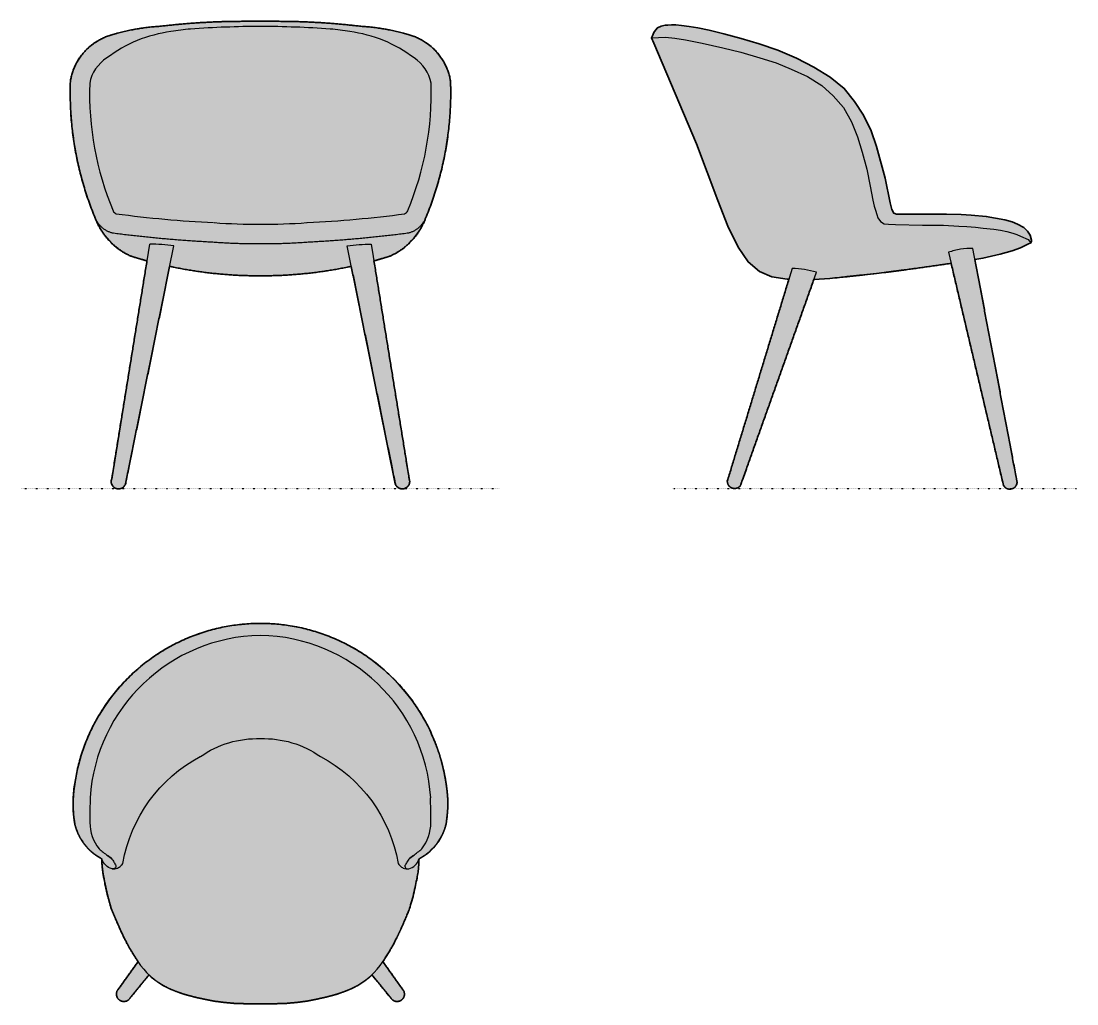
# Model space of a CAD drawing. Header units: millimetres. Extents: x 0 to 1796, y -877 to 795.
import ezdxf

# ---------------------------------------------------------------- set-up
doc = ezdxf.new("R2010")
doc.units = ezdxf.units.MM
doc.linetypes.add('Dots', pattern=[1, 0, -1])
doc.layers.add('Blocks', color=7, linetype='Continuous')
doc.layers.add('Blocks$Fill', color=7, linetype='Continuous', true_color=0xffffff)
for name, color, linetype, lineweight, true_color in [('Blocks$Inner', 7, 'Continuous', 25, 0x007f00), ('Blocks$Outline', 7, 'Continuous', 35, 0xff3f3f), ('Groud', 7, 'Dots', 25, 0x243775)]:
    doc.layers.add(name, color=color, linetype=linetype, lineweight=lineweight, true_color=true_color)

# ---------------------------------------------------------------- blocks, each defined once
blk = doc.blocks.new('Capri Multi Chair Front')
at = {"layer": 'Blocks$Fill'}
blk.add_hatch(color=256, dxfattribs=at).paths.add_polyline_path([(687.9, 459.8), (693.5, 473.6), (698.6, 487.5), (703.4, 501.6), (707.8, 515.8), (711.9, 530.2), (715.5, 544.7), (718.8, 559.3), (721.7, 573.9), (724.2, 588.7), (726.2, 603.5), (727.9, 618.4), (729.2, 633.2), (730.1, 648.1), (730.5, 663), (730.6, 677.8), (730.3, 692.6), (729.7, 696), (729.4, 697.6), (729, 699.3), (728.6, 701), (728.1, 702.7), (727.7, 704.3), (727.2, 706), (726.6, 707.7), (726.1, 709.3), (725.5, 711), (724.9, 712.7), (724.2, 714.3), (723.5, 716), (722.8, 717.6), (722, 719.2), (721.3, 720.8), (720.4, 722.4), (719.6, 724), (718.7, 725.6), (717.8, 727.2), (716.9, 728.7), (715.9, 730.3), (714.9, 731.8), (713.8, 733.3), (712.8, 734.8), (711.7, 736.3), (710.6, 737.7), (709.4, 739.2), (708.2, 740.6), (707, 741.9), (705.8, 743.3), (704.6, 744.7), (703.3, 746), (702, 747.3), (700.7, 748.5), (699.3, 749.8), (697.9, 751), (696.6, 752.2), (695.1, 753.3), (693.7, 754.5), (692.3, 755.6), (690.8, 756.7), (689.3, 757.7), (687.8, 758.7), (686.3, 759.7), (684.8, 760.7), (683.2, 761.6), (681.7, 762.5), (680.1, 763.3), (678.5, 764.2), (677, 765), (675.4, 765.7), (673.8, 766.5), (672.1, 767.2), (670.5, 767.9), (668.9, 768.5), (667.3, 769.1), (665.7, 769.7), (664, 770.2), (662.4, 770.8), (660.8, 771.3), (657.5, 772.1), (647.8, 774.9), (638, 777.3), (628.1, 779.5), (618.1, 781.4), (608.1, 783), (598.1, 784.3), (588, 785.3), (578, 786), (542.7, 789.7), (507.2, 792.4), (471.7, 794), (407, 794.9), (342.3, 794), (306.8, 792.4), (271.4, 789.7), (236.1, 786), (226, 785.3), (216, 784.3), (205.9, 783), (195.9, 781.4), (186, 779.5), (176.1, 777.3), (166.3, 774.9), (156.6, 772.1), (153.3, 771.3), (151.7, 770.8), (150, 770.3), (148.4, 769.7), (146.8, 769.1), (145.1, 768.5), (143.5, 767.9), (141.9, 767.2), (140.3, 766.5), (138.7, 765.8), (137.1, 765), (135.5, 764.2), (133.9, 763.4), (132.4, 762.5), (130.8, 761.6), (129.3, 760.7), (127.8, 759.7), (126.2, 758.7), (124.7, 757.7), (123.3, 756.7), (121.8, 755.6), (120.3, 754.5), (118.9, 753.4), (117.5, 752.2), (116.1, 751), (114.7, 749.8), (113.4, 748.5), (112.1, 747.3), (110.8, 746), (109.5, 744.7), (108.2, 743.3), (107, 742), (105.8, 740.6), (104.6, 739.2), (103.5, 737.7), (102.4, 736.3), (101.3, 734.8), (100.2, 733.3), (99.2, 731.8), (98.2, 730.3), (97.2, 728.7), (96.3, 727.2), (95.3, 725.6), (94.5, 724), (93.6, 722.4), (92.8, 720.8), (92, 719.2), (91.3, 717.6), (90.5, 716), (89.8, 714.3), (89.2, 712.7), (88.6, 711), (88, 709.4), (87.4, 707.7), (86.9, 706), (86.4, 704.3), (85.9, 702.7), (85.5, 701), (85.1, 699.3), (84.7, 697.7), (84.4, 696), (83.8, 692.7), (83.4, 677.8), (83.5, 663), (84, 648.1), (84.9, 633.2), (86.1, 618.4), (87.8, 603.5), (89.9, 588.7), (92.4, 574), (95.2, 559.3), (98.5, 544.7), (102.2, 530.2), (106.2, 515.8), (110.6, 501.6), (115.4, 487.5), (120.6, 473.6), (126.1, 459.8), (127.1, 457.3), (128.2, 454.7), (129.3, 452.1), (130.5, 449.6), (131.8, 447.1), (133.1, 444.6), (134.5, 442.1), (136, 439.7), (137.5, 437.3), (139.1, 434.9), (140.7, 432.6), (142.4, 430.3), (144.2, 428), (146, 425.8), (147.9, 423.6), (149.9, 421.5), (151.9, 419.4), (153.9, 417.4), (156, 415.4), (158.1, 413.5), (160.3, 411.6), (162.5, 409.8), (164.8, 408.1), (167.1, 406.4), (169.4, 404.8), (171.8, 403.2), (174.2, 401.7), (176.6, 400.3), (179, 398.9), (181.5, 397.6), (184, 396.3), (186.5, 395.2), (200.2, 391), (214, 387.1), (154.1, 16.3), (153.9, 16), (153.8, 15.7), (153.8, 15.5), (153.7, 15.2), (153.6, 14.9), (153.5, 14.6), (153.4, 14.2), (153.4, 13.9), (153.3, 13.6), (153.3, 13.3), (153.3, 13), (153.2, 12.7), (153.2, 12.4), (153.2, 12.1), (153.2, 11.7), (153.2, 11.4), (153.2, 11.1), (153.2, 10.8), (153.3, 10.5), (153.3, 10.2), (153.4, 9.8), (153.4, 9.5), (153.5, 9.2), (153.5, 8.9), (153.6, 8.6), (153.7, 8.3), (153.8, 8), (153.9, 7.7), (154, 7.4), (154.1, 7.1), (154.2, 6.9), (154.3, 6.6), (154.5, 6.3), (154.6, 6), (154.8, 5.8), (154.9, 5.5), (155.1, 5.2), (155.2, 5), (155.4, 4.7), (155.6, 4.4), (155.8, 4.2), (156, 3.9), (156.2, 3.7), (156.4, 3.5), (156.6, 3.2), (156.8, 3), (157, 2.8), (157.3, 2.6), (157.5, 2.3), (157.7, 2.1), (158, 1.9), (158.2, 1.8), (158.5, 1.6), (158.8, 1.4), (159, 1.2), (159.3, 1.1), (159.6, 0.9), (159.8, 0.7), (160.1, 0.6), (160.4, 0.5), (160.7, 0.3), (161, 0.2), (161.2, 0.1), (161.5, 0), (161.8, -0.1), (162.1, -0.2), (162.4, -0.3), (162.7, -0.4), (163, -0.4), (163.3, -0.5), (163.6, -0.5), (163.9, -0.6), (164.2, -0.6), (164.6, -0.7), (164.9, -0.7), (165.2, -0.7), (165.5, -0.7), (165.8, -0.7), (166.1, -0.7), (166.5, -0.7), (166.8, -0.7), (167.1, -0.6), (167.4, -0.6), (167.7, -0.6), (168, -0.5), (168.3, -0.4), (168.6, -0.4), (169, -0.3), (169.3, -0.2), (169.6, -0.1), (169.8, 0), (170.1, 0.1), (170.4, 0.2), (170.7, 0.3), (171, 0.5), (171.3, 0.6), (171.5, 0.7), (171.8, 0.9), (172.1, 1), (172.3, 1.2), (172.6, 1.4), (172.9, 1.5), (173.1, 1.7), (173.4, 1.9), (173.6, 2.1), (173.8, 2.3), (174.1, 2.5), (174.3, 2.7), (174.5, 2.9), (174.8, 3.2), (175, 3.4), (175.2, 3.6), (175.4, 3.9), (175.6, 4.1), (175.8, 4.4), (176, 4.6), (176.1, 4.9), (176.3, 5.2), (176.5, 5.4), (176.6, 5.7), (176.8, 6), (176.9, 6.3), (177.1, 6.6), (177.2, 6.8), (177.3, 7.1), (177.4, 7.4), (177.5, 7.7), (177.6, 8), (252.6, 377.8), (271.6, 374), (290.8, 370.7), (310, 367.9), (329.4, 365.6), (348.8, 363.9), (368.2, 362.6), (387.6, 361.9), (407, 361.7), (426.4, 361.9), (445.9, 362.6), (465.3, 363.9), (484.7, 365.6), (504, 367.9), (523.3, 370.7), (542.4, 374), (561.5, 377.8), (636.4, 8), (636.5, 7.7), (636.6, 7.4), (636.7, 7.1), (636.8, 6.8), (637, 6.5), (637.1, 6.3), (637.3, 6), (637.4, 5.7), (637.6, 5.4), (637.7, 5.2), (637.9, 4.9), (638.1, 4.6), (638.3, 4.4), (638.4, 4.1), (638.6, 3.9), (638.8, 3.6), (639.1, 3.4), (639.3, 3.2), (639.5, 2.9), (639.7, 2.7), (639.9, 2.5), (640.2, 2.3), (640.4, 2.1), (640.7, 1.9), (640.9, 1.7), (641.2, 1.5), (641.4, 1.4), (641.7, 1.2), (642, 1), (642.2, 0.9), (642.5, 0.7), (642.8, 0.6), (643, 0.5), (643.3, 0.3), (643.6, 0.2), (643.9, 0.1), (644.2, 0), (644.5, -0.1), (644.8, -0.2), (645.1, -0.3), (645.4, -0.4), (645.7, -0.4), (646, -0.5), (646.3, -0.6), (646.6, -0.6), (646.9, -0.6), (647.3, -0.7), (647.6, -0.7), (647.9, -0.7), (648.2, -0.7), (648.5, -0.7), (648.8, -0.7), (649.2, -0.7), (649.5, -0.7), (649.8, -0.6), (650.1, -0.6), (650.4, -0.5), (650.7, -0.5), (651, -0.4), (651.3, -0.4), (651.6, -0.3), (651.9, -0.2), (652.2, -0.1), (652.5, 0), (652.8, 0.1), (653.1, 0.2), (653.4, 0.3), (653.6, 0.5), (653.9, 0.6), (654.2, 0.7), (654.5, 0.9), (654.7, 1), (655, 1.2), (655.3, 1.4), (655.5, 1.6), (655.8, 1.7), (656, 1.9), (656.3, 2.1), (656.5, 2.3), (656.8, 2.6), (657, 2.8), (657.2, 3), (657.4, 3.2), (657.7, 3.5), (657.9, 3.7), (658.1, 3.9), (658.3, 4.2), (658.4, 4.4), (658.6, 4.7), (658.8, 4.9), (659, 5.2), (659.1, 5.5), (659.3, 5.7), (659.4, 6), (659.6, 6.3), (659.7, 6.6), (659.8, 6.8), (659.9, 7.1), (660, 7.4), (660.1, 7.7), (660.2, 8), (660.3, 8.3), (660.4, 8.6), (660.5, 8.9), (660.6, 9.2), (660.6, 9.5), (660.7, 9.8), (660.7, 10.1), (660.8, 10.5), (660.8, 10.8), (660.8, 11.1), (660.8, 11.4), (660.8, 11.7), (660.8, 12), (660.8, 12.4), (660.8, 12.7), (660.8, 13), (660.7, 13.3), (660.7, 13.6), (660.6, 13.9), (660.6, 14.2), (660.5, 14.5), (660.4, 14.8), (660.4, 15.1), (660.3, 15.4), (660.2, 15.7), (660.1, 16), (660, 16.3), (600.1, 387.1), (613.8, 391), (627.5, 395.2), (630, 396.3), (632.5, 397.6), (635, 398.9), (637.5, 400.2), (639.9, 401.7), (642.3, 403.2), (644.6, 404.7), (647, 406.4), (649.3, 408.1), (651.5, 409.8), (653.8, 411.6), (655.9, 413.5), (658.1, 415.4), (660.2, 417.4), (662.2, 419.4), (664.2, 421.5), (666.1, 423.6), (668, 425.8), (669.8, 428), (671.6, 430.2), (673.3, 432.5), (675, 434.9), (676.5, 437.3), (678.1, 439.7), (679.5, 442.1), (680.9, 444.6), (682.3, 447.1), (683.5, 449.6), (684.7, 452.1), (685.9, 454.7), (686.9, 457.2)], flags=0)
at = {"layer": 'Blocks$Inner'}
for p, q in [((218.6, 415.8), (154.1, 16.3)), ((595.4, 415.7), (660, 16.3)), ((177.6, 8), (259.7, 412.9)), ((636.4, 8), (554.4, 412.8))]:
    blk.add_line(p, q, dxfattribs=at)
for centre, radius, start, end in [((283.8, 551.4), 227.4, 97.311, 127.3522), ((303.2, 534.5), 247.2, 93.4767, 101.2769), ((406.2, -765.9), 1551.6, 89.9702, 94.3608), ((407.8, -765.9), 1551.6, 85.6374, 90.028), ((510.8, 534.5), 247.2, 78.7213, 86.5216), ((530.2, 551.4), 227.4, 52.6461, 82.6872), ((180.4, 677.2), 64.9, 122.1505, 169.2886), ((633.7, 677.2), 64.9, 10.7096, 57.8477), ((639.5, 673.2), 523.1, 178.243, 202.5698), ((174.5, 673.3), 523.1, 337.4284, 1.7553), ((165.7, 476.3), 10, 202.5698, 246.862), ((436.4, 2584.7), 2135.3, 262.6099, 267.0744), ((377.7, 2584.7), 2135.3, 272.9238, 277.3883), ((648.3, 476.3), 10, 293.1363, 337.4284), ((234.1, 500.2), 115.3, 200.4773, 245.6092), ((406, 1518.1), 1068.8, 265.8248, 270.055), ((408.1, 1518.1), 1068.8, 269.9433, 274.1735), ((579.9, 500.2), 115.3, 294.3891, 339.5209), ((202.2, -109), 525, 83.7114, 88.2056), ((405.3, 1093.4), 731.7, 252.6024, 254.8433), ((408.8, 1093.4), 731.7, 285.1549, 287.3958), ((405.3, 1093.4), 731.7, 257.9526, 270.1357), ((408.8, 1093.4), 731.7, 269.8626, 282.0456), ((165.7, 11.8), 12.5, 158.7206, 342.3296)]:
    blk.add_arc(centre, radius, start, end, dxfattribs=at)
at = {"layer": 'Blocks$Inner', "extrusion": (0, 0, -1)}
for centre, radius, start, end in [((-611.9, -109), 525, 83.7132, 88.2074), ((-648.3, 11.8), 12.5, 158.7224, 342.3314)]:
    blk.add_arc(centre, radius, start, end, dxfattribs=at)
at = {"layer": 'Blocks$Inner'}
for points, weights in [([(377.8, 794.5), (306.7, 794.5), (236.1, 786)], [1, 0.998186117425, 1]), ([(407, 794.9), (392.4, 794.9), (377.8, 794.5)], [1, 0.999937912591, 1]), ([(436.2, 794.5), (421.6, 794.9), (407, 794.9)], [1, 0.999937912591, 1]), ([(578, 786), (507.4, 794.5), (436.2, 794.5)], [1, 0.998186117425, 1]), ([(156.6, 772.1), (93.9, 756.4), (83.8, 692.7)], [1, 0.834669016013, 1]), ([(236.1, 786), (195.5, 783.7), (156.6, 772.1)], [1, 0.993272396263, 1]), ([(657.5, 772.1), (618.5, 783.7), (578, 786)], [1, 0.993272396264, 1]), ([(730.3, 692.6), (720.1, 756.4), (657.5, 772.1)], [1, 0.834669016012, 1]), ([(83.8, 692.7), (79.5, 571.6), (126.1, 459.8)], [1, 0.976916611782, 1]), ([(687.9, 459.8), (734.6, 571.6), (730.3, 692.6)], [1, 0.976916611782, 1]), ([(126.1, 459.8), (134.2, 440.3), (154.6, 434.9)], [1, 0.897124081288, 1]), ([(659.4, 434.9), (679.8, 440.3), (687.9, 459.8)], [1, 0.89712408129, 1]), ([(154.6, 434.9), (239.9, 423.7), (325.8, 419.3)], [1, 0.999214308286, 1]), ([(488.3, 419.3), (574.1, 423.7), (659.4, 434.9)], [1, 0.999214308286, 1]), ([(325.8, 419.3), (366.4, 416.3), (407.1, 416.4)], [1, 0.999318684874, 1]), ([(407, 416.4), (447.7, 416.3), (488.3, 419.3)], [1, 0.999318684874, 1]), ([(407.1, 416.4), (407, 416.4), (407, 416.4)], [1, 0.999999996654, 1]), ([(407, 416.4), (407, 416.4), (407, 416.4)], [1, 0.999999996937, 1])]:
    blk.add_rational_spline(points, weights, degree=2, dxfattribs=at)
at = {"layer": 'Blocks$Outline'}
for points, weights, knots in [([(407, 794.9), (392.4, 794.9), (377.8, 794.5), (306.7, 794.5), (236.1, 786), (195.5, 783.7), (156.6, 772.1), (93.9, 756.4), (83.8, 692.7), (79.5, 571.6), (126.1, 459.8)], [1, 0.999937912591, 1, 0.998186117425, 1, 0.993272396263, 1, 0.834669016013, 1, 0.976916611782, 1], [0, 0, 0, 29.198493, 29.198493, 171.278509, 171.278509, 252.172557, 252.172557, 366.327601, 366.327601, 604.793757, 604.793757, 604.793757]), ([(687.9, 459.8), (734.6, 571.6), (730.3, 692.6), (720.1, 756.4), (657.5, 772.1), (618.5, 783.7), (578, 786), (507.4, 794.5), (436.2, 794.5), (421.6, 794.9), (407, 794.9)], [1, 0.976916611782, 1, 0.834669016012, 1, 0.993272396264, 1, 0.998186117425, 1, 0.999937912591, 1], [1189.877285, 1189.877285, 1189.877285, 1428.343441, 1428.343441, 1542.498485, 1542.498485, 1623.392533, 1623.392533, 1765.472549, 1765.472549, 1794.671042, 1794.671042, 1794.671042]), ([(126.1, 459.8), (142.9, 414.9), (186.5, 395.2), (200.2, 390.9), (214, 387.1)], [1, 0.92343851957, 1, 0.999808801521, 1], [0, 0, 0, 90.835552, 90.835552, 119.451469, 119.451469, 119.451469]), ([(600.1, 387.1), (613.9, 390.9), (627.5, 395.2), (671.2, 414.9), (687.9, 459.8)], [1, 0.999808801521, 1, 0.92343851957, 1], [0, 0, 0, 28.615918, 28.615918, 119.451469, 119.451469, 119.451469]), ([(214, 387.1), (184, 201.7), (154.1, 16.3), (152.1, 11.4), (154.3, 6.6), (156.5, 1.8), (161.5, 0), (166.5, -1.8), (171.3, 0.6), (176, 2.9), (177.6, 8), (215.1, 192.9), (252.6, 377.8)], [1, 1, 1, 0.920837804519, 1, 0.920837804519, 1, 0.920837804519, 1, 0.920837804519, 1, 1, 1], [70.165458, 70.165458, 70.165458, 445.794739, 445.794739, 455.809058, 455.809058, 465.823377, 465.823377, 475.837695, 475.837695, 485.852014, 485.852014, 863.184287, 863.184287, 863.184287]), ([(252.6, 377.8), (328.9, 361.5), (407, 361.7), (485.1, 361.5), (561.5, 377.8)], [1, 0.994353667634, 1, 0.994353667634, 1], [0, 0, 0, 155.577331, 155.577331, 311.154663, 311.154663, 311.154663]), ([(561.5, 377.8), (598.9, 192.9), (636.4, 8), (638, 2.9), (642.8, 0.6), (647.5, -1.8), (652.5, 0), (657.5, 1.8), (659.7, 6.6), (661.9, 11.4), (660, 16.3), (630, 201.7), (600.1, 387.1)], [1, 1, 1, 0.920837804519, 1, 0.920837804519, 1, 0.920837804519, 1, 0.920837804519, 1, 1, 1], [-822.003442, -822.003442, -822.003442, -444.671168, -444.671168, -434.65685, -434.65685, -424.642531, -424.642531, -414.628212, -414.628212, -404.613894, -404.613894, -28.984613, -28.984613, -28.984613])]:
    blk.add_rational_spline(points, weights, degree=2, knots=knots, dxfattribs=at)
blk = doc.blocks.new('Capri Multi Chair Top')
at = {"layer": 'Blocks$Fill'}
blk.add_hatch(color=256, dxfattribs=at).paths.add_polyline_path([(523.9, -233.9), (527.2, -229), (528.1, -227.6), (541.5, -205.2), (548.2, -192), (554.4, -178.9), (560.1, -165.8), (569.7, -142.7), (576, -120), (581, -97.2), (583.8, -81.7), (585.2, -67.7), (585.5, -59.3), (587.2, -58), (589.5, -56.7), (591.7, -55.3), (593.9, -53.9), (596.1, -52.4), (598.2, -50.9), (600.2, -49.3), (602.3, -47.6), (604.2, -45.9), (606.2, -44.1), (608, -42.2), (609.8, -40.3), (611.6, -38.4), (613.3, -36.4), (614.9, -34.4), (616.5, -32.3), (618, -30.2), (622, -23.7), (622.8, -22.4), (623.6, -20.9), (624.3, -19.5), (625, -18.1), (625.7, -16.6), (626.3, -15.2), (627, -13.7), (627.6, -12.2), (628.1, -10.7), (628.7, -9.2), (629.2, -7.7), (629.7, -6.2), (630.2, -4.6), (630.6, -3.1), (631, -1.6), (631.4, 0), (632.2, 5.1), (632.9, 10.1), (633.4, 15.2), (633.9, 20.3), (634.2, 25.4), (634.4, 30.6), (634.4, 35.7), (634.4, 40.8), (633.9, 47.6), (633.3, 54.5), (632.5, 61.5), (631.6, 68.5), (630.5, 75.5), (629.2, 82.5), (627.7, 89.6), (626.1, 96.7), (624.3, 103.7), (622.4, 110.8), (620.3, 117.9), (617.9, 125), (615.4, 132), (612.8, 139.1), (609.9, 146.1), (606.9, 153.1), (603.7, 160), (600.3, 166.9), (596.7, 173.7), (592.9, 180.5), (589, 187.2), (584.9, 193.8), (580.6, 200.3), (576.2, 206.8), (571.5, 213.1), (566.7, 219.4), (561.8, 225.5), (556.7, 231.6), (551.4, 237.5), (546, 243.2), (540.5, 248.9), (534.8, 254.4), (528.9, 259.8), (523, 265), (516.9, 270.1), (510.7, 275), (504.4, 279.7), (497.9, 284.3), (491.4, 288.7), (484.8, 293), (478.1, 297), (471.3, 300.9), (464.5, 304.6), (457.6, 308.2), (450.6, 311.5), (443.6, 314.7), (436.5, 317.7), (429.4, 320.5), (422.3, 323.1), (415.1, 325.6), (407.9, 327.8), (400.7, 329.9), (393.5, 331.8), (386.3, 333.5), (379.1, 335.1), (372, 336.4), (364.8, 337.6), (357.7, 338.7), (350.6, 339.5), (343.5, 340.2), (336.5, 340.7), (329.5, 341.1), (322.6, 341.3), (315.7, 341.4), (308.8, 341.3), (301.9, 341.1), (294.9, 340.7), (287.9, 340.2), (280.8, 339.5), (273.7, 338.7), (266.6, 337.6), (259.5, 336.4), (252.3, 335.1), (245.1, 333.5), (237.9, 331.8), (230.7, 329.9), (223.5, 327.8), (216.3, 325.6), (209.2, 323.1), (202, 320.5), (194.9, 317.7), (187.8, 314.7), (180.8, 311.5), (173.8, 308.2), (166.9, 304.6), (160.1, 300.9), (153.3, 297), (146.6, 293), (140, 288.7), (133.5, 284.3), (127, 279.7), (120.7, 275), (114.5, 270.1), (108.4, 265), (102.5, 259.8), (96.6, 254.4), (90.9, 248.9), (85.4, 243.2), (80, 237.5), (74.7, 231.6), (69.6, 225.5), (64.7, 219.4), (59.9, 213.1), (55.3, 206.8), (50.8, 200.3), (46.5, 193.8), (42.4, 187.2), (38.5, 180.5), (34.7, 173.7), (31.1, 166.9), (27.7, 160), (24.5, 153.1), (21.5, 146.1), (18.6, 139.1), (16, 132), (13.5, 125), (11.2, 117.9), (9, 110.8), (7.1, 103.7), (5.3, 96.7), (3.7, 89.6), (2.2, 82.5), (1, 75.5), (-0.2, 68.5), (-1.1, 61.5), (-1.9, 54.5), (-2.5, 47.6), (-3, 40.8), (-3, 35.7), (-3, 30.6), (-2.8, 25.4), (-2.5, 20.3), (-2, 15.2), (-1.5, 10.1), (-0.8, 5.1), (0, 0), (0.4, -1.6), (0.8, -3.1), (1.2, -4.6), (1.7, -6.2), (2.2, -7.7), (2.7, -9.2), (3.3, -10.7), (3.8, -12.2), (4.4, -13.7), (5.1, -15.2), (5.7, -16.6), (6.4, -18.1), (7.1, -19.5), (7.8, -20.9), (8.6, -22.4), (9.4, -23.7), (13.4, -30.2), (14.9, -32.3), (16.5, -34.4), (18.1, -36.4), (19.8, -38.4), (21.6, -40.3), (23.4, -42.2), (25.3, -44.1), (27.2, -45.9), (29.2, -47.6), (31.2, -49.3), (33.2, -50.9), (35.4, -52.4), (37.5, -53.9), (39.7, -55.3), (41.9, -56.7), (44.2, -58), (46, -59.3), (46.2, -67.7), (47.6, -81.7), (50.4, -97.2), (55.4, -120), (61.7, -142.7), (66.3, -154.2), (77, -178.9), (83.2, -192), (90, -205.2), (95.8, -215.4), (104.2, -229), (107.5, -233.9), (72.3, -283.2), (72.2, -283.4), (72.1, -283.7), (71.9, -283.9), (71.8, -284.2), (71.7, -284.4), (71.6, -284.7), (71.5, -285), (71.4, -285.2), (71.3, -285.5), (71.3, -285.8), (71.2, -286), (71.1, -286.3), (71.1, -286.6), (71, -286.9), (70.9, -287.2), (70.9, -287.5), (70.9, -287.8), (70.8, -288.1), (70.8, -288.4), (70.8, -288.7), (70.8, -289), (70.8, -289.3), (70.8, -289.6), (70.8, -289.9), (70.8, -290.2), (70.9, -290.5), (70.9, -290.8), (70.9, -291.1), (71, -291.4), (71.1, -291.7), (71.1, -292), (71.2, -292.3), (71.3, -292.6), (71.4, -292.9), (71.5, -293.2), (71.6, -293.5), (71.7, -293.8), (71.8, -294.1), (71.9, -294.3), (72, -294.6), (72.2, -294.9), (72.3, -295.2), (72.5, -295.4), (72.6, -295.7), (72.8, -295.9), (72.9, -296.2), (73.1, -296.4), (73.3, -296.7), (73.5, -296.9), (73.7, -297.1), (73.8, -297.4), (74, -297.6), (74.2, -297.8), (74.4, -298), (74.6, -298.2), (74.9, -298.4), (75.1, -298.6), (75.3, -298.8), (75.5, -298.9), (75.7, -299.1), (75.9, -299.3), (76.2, -299.4), (76.4, -299.6), (76.6, -299.7), (76.8, -299.9), (77.1, -300), (77.3, -300.1), (77.5, -300.3), (77.8, -300.4), (78, -300.5), (78.3, -300.6), (78.6, -300.7), (78.8, -300.9), (79.1, -301), (79.4, -301), (79.6, -301.1), (79.9, -301.2), (80.2, -301.3), (80.5, -301.4), (80.8, -301.4), (81.1, -301.5), (81.4, -301.5), (81.7, -301.6), (82, -301.6), (82.3, -301.6), (82.6, -301.7), (82.9, -301.7), (83.2, -301.7), (83.5, -301.7), (83.8, -301.7), (84.1, -301.7), (84.4, -301.6), (84.7, -301.6), (85, -301.6), (85.3, -301.5), (85.6, -301.5), (85.9, -301.4), (86.2, -301.3), (86.5, -301.3), (86.8, -301.2), (87.1, -301.1), (87.4, -301), (87.7, -300.9), (88, -300.8), (88.3, -300.7), (88.5, -300.5), (88.8, -300.4), (89.1, -300.3), (89.3, -300.1), (89.6, -300), (89.9, -299.8), (90.1, -299.7), (90.4, -299.5), (90.6, -299.3), (90.8, -299.2), (91.1, -299), (91.3, -298.8), (91.5, -298.6), (91.7, -298.4), (91.9, -298.2), (92.1, -298), (92.3, -297.8), (92.5, -297.6), (92.7, -297.4), (92.9, -297.2), (93.1, -297), (93.2, -296.8), (93.4, -296.6), (126.2, -256.4), (130.1, -260.1), (139.8, -267.7), (151.1, -274.9), (160.7, -279.8), (171.1, -284.1), (185.1, -289.1), (192.3, -291.1), (206.5, -294.8), (222.1, -298.1), (237.7, -301.2), (253.8, -303.3), (270.7, -304.8), (288, -305.4), (304.7, -305.8), (326.7, -305.8), (343.4, -305.4), (360.7, -304.8), (377.6, -303.3), (393.7, -301.2), (409.4, -298.1), (424.9, -294.8), (439.1, -291.1), (446.4, -289.1), (460.3, -284.1), (470.7, -279.8), (480.3, -274.9), (491.6, -267.7), (501.3, -260.1), (505.2, -256.4), (538, -296.6), (538.2, -296.8), (538.3, -297), (538.5, -297.2), (538.7, -297.4), (538.9, -297.6), (539.1, -297.8), (539.3, -298), (539.5, -298.2), (539.7, -298.4), (539.9, -298.6), (540.1, -298.8), (540.3, -299), (540.6, -299.2), (540.8, -299.3), (541.1, -299.5), (541.3, -299.7), (541.6, -299.8), (541.8, -300), (542.1, -300.1), (542.3, -300.3), (542.6, -300.4), (542.9, -300.5), (543.2, -300.7), (543.4, -300.8), (543.7, -300.9), (544, -301), (544.3, -301.1), (544.6, -301.2), (544.9, -301.3), (545.2, -301.3), (545.5, -301.4), (545.8, -301.5), (546.1, -301.5), (546.4, -301.6), (546.7, -301.6), (547, -301.6), (547.3, -301.7), (547.6, -301.7), (547.9, -301.7), (548.2, -301.7), (548.5, -301.7), (548.8, -301.7), (549.2, -301.6), (549.5, -301.6), (549.8, -301.6), (550, -301.5), (550.3, -301.5), (550.6, -301.4), (550.9, -301.4), (551.2, -301.3), (551.5, -301.2), (551.8, -301.1), (552, -301), (552.3, -301), (552.6, -300.9), (552.9, -300.7), (553.1, -300.6), (553.4, -300.5), (553.6, -300.4), (553.9, -300.3), (554.1, -300.1), (554.3, -300), (554.6, -299.9), (554.8, -299.7), (555, -299.6), (555.3, -299.4), (555.5, -299.3), (555.7, -299.1), (555.9, -298.9), (556.1, -298.8), (556.3, -298.6), (556.6, -298.4), (556.8, -298.2), (557, -298), (557.2, -297.8), (557.4, -297.6), (557.6, -297.4), (557.7, -297.1), (557.9, -296.9), (558.1, -296.7), (558.3, -296.4), (558.5, -296.2), (558.6, -295.9), (558.8, -295.7), (558.9, -295.4), (559.1, -295.2), (559.2, -294.9), (559.4, -294.6), (559.5, -294.3), (559.6, -294.1), (559.7, -293.8), (559.8, -293.5), (559.9, -293.2), (560, -292.9), (560.1, -292.6), (560.2, -292.3), (560.3, -292), (560.4, -291.7), (560.4, -291.4), (560.5, -291.1), (560.5, -290.8), (560.5, -290.5), (560.6, -290.2), (560.6, -289.9), (560.6, -289.6), (560.6, -289.3), (560.6, -289), (560.6, -288.7), (560.6, -288.4), (560.6, -288.1), (560.5, -287.8), (560.5, -287.5), (560.5, -287.2), (560.4, -286.9), (560.4, -286.6), (560.3, -286.3), (560.2, -286), (560.1, -285.8), (560.1, -285.5), (560, -285.2), (559.9, -285), (559.8, -284.7), (559.7, -284.4), (559.6, -284.2), (559.5, -283.9), (559.3, -283.7), (559.2, -283.4), (559.1, -283.2)], flags=0)
at = {"layer": 'Blocks$Inner'}
for p, q in [((107.5, -233.9), (72.3, -283.2)), ((559.1, -283.2), (523.9, -233.9)), ((93.4, -296.6), (126.2, -256.4)), ((505.2, -256.4), (538, -296.6))]:
    blk.add_line(p, q, dxfattribs=at)
for points in [[(26.2, 44.5), (25.8, 20.7), (25.8, 2.7)], [(605.6, 2.7), (605.6, 20.7), (605.2, 44.5)], [(9.4, -23.7), (13.4, -30.2)], [(618, -30.2), (622, -23.7)], [(61.9, -57.9), (55.6, -53.4)], [(55.6, -53.4), (61.9, -57.9)], [(44.2, -58), (46, -59.3), (46.2, -67.7), (47.6, -81.7), (50.4, -97.2), (55.4, -120), (61.7, -142.7), (66.3, -154.2), (71.3, -165.8), (77, -178.9), (83.2, -192), (90, -205.2), (95.8, -215.4), (103.3, -227.6), (104.2, -229), (111.9, -240.3), (117.2, -246.7), (122.2, -252.5), (130.1, -260.1), (139.8, -267.7), (151.1, -274.9), (160.7, -279.8), (171.1, -284.1), (185.1, -289.1), (192.3, -291.1), (206.5, -294.8), (222.1, -298.1), (237.7, -301.2), (253.8, -303.3), (270.7, -304.8), (288, -305.4), (304.7, -305.8), (315.7, -305.7), (326.7, -305.8), (343.4, -305.4), (360.7, -304.8), (377.6, -303.3), (393.7, -301.2), (409.4, -298.1), (424.9, -294.8), (439.1, -291.1), (446.4, -289.1), (460.3, -284.1), (470.7, -279.8), (480.3, -274.9), (491.6, -267.7), (501.3, -260.1), (509.2, -252.5), (514.2, -246.7), (519.5, -240.3), (527.2, -229), (528.1, -227.6), (535.6, -215.4), (541.5, -205.2), (548.2, -192), (554.4, -178.9), (560.1, -165.8), (565.1, -154.2), (569.7, -142.7), (576, -120), (581, -97.2), (583.8, -81.7), (585.2, -67.7), (585.5, -59.3), (587.2, -58)], [(78.3, -70.8), (79.1, -70)], [(552.3, -70), (553.1, -70.8)]]:
    blk.add_lwpolyline(points, dxfattribs=at)
blk.add_lwpolyline([(569.5, -57.9), (575.8, -53.4)], close=True, dxfattribs=at)
for centre, radius, start, end in [((315.7, 22.2), 319.2, 90, 176.6597), ((315.7, 22.2), 319.2, 3.3403, 90), ((320.5, 25.9), 295, 90.9408, 176.3862), ((310.9, 25.9), 295, 3.6138, 89.0592), ((212.1, 36), 215.1, 178.7335, 189.6433), ((419.3, 36), 215.1, 350.3567, 1.2665), ((87.4, 20.8), 89.9, 193.3904, 209.7236), ((97, 2.3), 71.2, 179.7277, 218.5549), ((534.4, 2.3), 71.2, 321.4451, 0.2723), ((544, 20.8), 89.9, 330.2764, 346.6096), ((87.4, 20.8), 89.9, 214.5731, 241.2238), ((544, 20.8), 89.9, 298.7762, 325.4269), ((201.4, 144.2), 245.6, 229.3267, 233.5814), ((430, 144.2), 245.6, 306.4186, 310.6733), ((270.1, 50.3), 233.7, 209.4447, 211.1097), ((62.9, -54.8), 22.2, 296.2403, 313.8463), ((62.9, -54.8), 22.2, 316.8316, 327.3541), ((568.5, -54.8), 22.2, 212.6459, 223.1684), ((568.5, -54.8), 22.2, 226.1537, 243.7597), ((566.5, -71.1), 5.16, 173.1817, 288.2917), ((586.3, -74.7), 23.7, 134.9248, 154.8264), ((561, -51.3), 25.7, 285.9573, 341.7276), ((65.4, -56.4), 19.7, 263.9271, 291.9268), ((566, -56.4), 19.7, 248.0732, 276.0729), ((83.3, -289.2), 12.5, 151.5233, 323.6599), ((548.1, -289.2), 12.5, 216.3401, 28.4767)]:
    blk.add_arc(centre, radius, start, end, dxfattribs=at)
at = {"layer": 'Blocks$Inner', "extrusion": (0, 0, -1)}
for centre, radius, start, end in [((-310.4, -22.5), 168, 54.8033, 91.8225), ((-321, -22.5), 168, 88.1775, 125.1967), ((-333, -110.6), 255.2, 9.9022, 62.0736), ((-298.4, -110.6), 255.2, 117.9264, 170.0978), ((-70.4, -51.3), 25.7, 285.9573, 341.7276), ((-45.1, -74.7), 23.7, 134.9248, 154.8264), ((-64.9, -71.1), 5.16, 173.1817, 288.2917), ((-361.3, 50.3), 233.7, 209.4447, 211.1097)]:
    blk.add_arc(centre, radius, start, end, dxfattribs=at)
at = {"layer": 'Blocks$Outline'}
for points, weights, knots in [([(523.9, -233.9), (525.6, -231.5), (527.2, -229), (527.7, -228.3), (528.1, -227.6), (531.8, -221.5), (535.6, -215.4), (538.5, -210.3), (541.5, -205.2), (544.8, -198.6), (548.2, -192), (551.3, -185.5), (554.4, -178.9), (557.2, -172.3), (560.1, -165.8), (562.6, -160), (565.1, -154.2), (567.4, -148.5), (569.7, -142.7), (572.9, -131.4), (576, -120), (578.5, -108.6), (581, -97.2), (582.4, -89.4), (583.8, -81.7), (584.5, -74.7), (585.2, -67.7), (585.4, -63.5), (585.5, -59.3), (586.3, -58.6), (587.2, -58), (605.9, -47.7), (618, -30.2), (620, -27), (622, -23.7), (628.4, -12.5), (631.4, 0), (634.8, 20.3), (634.4, 40.8), (616.8, 341.4), (315.7, 341.4), (14.6, 341.4), (-3, 40.8), (-3.4, 20.3), (0, 0), (3, -12.5), (9.4, -23.7)], [1, 1, 1, 1, 1, 1, 1, 1, 1, 1, 1, 1, 1, 1, 1, 1, 1, 1, 1, 1, 1, 1, 1, 1, 1, 1, 1, 1, 1, 1, 1, 0.973076967194, 1, 1, 1, 0.989859149936, 1, 0.995471349698, 1, 0.727415119925, 1, 0.727415119925, 1, 0.995471349698, 1, 0.989859149935, 1], [1165.598272, 1165.598272, 1165.598272, 1166.029194, 1166.029194, 1167.029194, 1167.029194, 1168.029194, 1168.029194, 1169.029194, 1169.029194, 1170.029194, 1170.029194, 1171.029194, 1171.029194, 1172.029194, 1172.029194, 1173.029194, 1173.029194, 1174.029194, 1174.029194, 1175.029194, 1175.029194, 1176.029194, 1176.029194, 1177.029194, 1177.029194, 1178.029194, 1178.029194, 1179.029194, 1179.029194, 1180.029194, 1180.029194, 1221.836766, 1221.836766, 1222.836766, 1222.836766, 1248.459096, 1248.459096, 1289.418456, 1289.418456, 1772.258742, 1772.258742, 2255.099027, 2255.099027, 2296.058388, 2296.058388, 2321.680717, 2321.680717, 2321.680717]), ([(9.4, -23.7), (11.4, -27), (13.4, -30.2), (25.5, -47.7), (44.2, -58), (45.1, -58.6), (46, -59.3), (46.1, -63.5), (46.2, -67.7), (46.9, -74.7), (47.6, -81.7), (49, -89.4), (50.4, -97.2), (52.9, -108.6), (55.4, -120), (58.5, -131.4), (61.7, -142.7), (64, -148.5), (66.3, -154.2), (68.8, -160), (71.3, -165.8), (74.2, -172.3), (77, -178.9), (80.1, -185.5), (83.2, -192), (86.6, -198.6), (90, -205.2), (92.9, -210.3), (95.8, -215.4), (99.6, -221.5), (103.3, -227.6), (103.7, -228.3), (104.2, -229), (105.8, -231.5), (107.5, -233.9)], [1, 1, 1, 0.973076967194, 1, 1, 1, 1, 1, 1, 1, 1, 1, 1, 1, 1, 1, 1, 1, 1, 1, 1, 1, 1, 1, 1, 1, 1, 1, 1, 1, 1, 1, 1, 1], [1073.221621, 1073.221621, 1073.221621, 1074.221621, 1074.221621, 1116.029194, 1116.029194, 1117.029194, 1117.029194, 1118.029194, 1118.029194, 1119.029194, 1119.029194, 1120.029194, 1120.029194, 1121.029194, 1121.029194, 1122.029194, 1122.029194, 1123.029194, 1123.029194, 1124.029194, 1124.029194, 1125.029194, 1125.029194, 1126.029194, 1126.029194, 1127.029194, 1127.029194, 1128.029194, 1128.029194, 1129.029194, 1129.029194, 1130.029194, 1130.029194, 1130.460116, 1130.460116, 1130.460116]), ([(107.5, -233.9), (89.9, -258.6), (72.3, -283.2), (66.7, -293.5), (76.6, -299.7), (86.5, -306), (93.4, -296.6), (109.8, -276.5), (126.2, -256.4)], [1, 1, 1, 0.730947083313, 1, 0.730947083313, 1, 1, 1], [0, 0, 0, 60.570308, 60.570308, 79.37003, 79.37003, 98.169753, 98.169753, 150.057883, 150.057883, 150.057883]), ([(505.2, -256.4), (521.6, -276.5), (538, -296.6), (544.9, -306), (554.8, -299.7), (564.7, -293.5), (559.1, -283.2), (541.5, -258.6), (523.9, -233.9)], [1, 1, 1, 0.730947083313, 1, 0.730947083313, 1, 1, 1], [0, 0, 0, 51.88813, 51.88813, 70.687853, 70.687853, 89.487575, 89.487575, 150.057883, 150.057883, 150.057883])]:
    blk.add_rational_spline(points, weights, degree=2, knots=knots, dxfattribs=at)
blk.add_open_spline([(126.2, -256.4), (128.1, -258.3), (130.1, -260.1), (134.9, -263.9), (139.8, -267.7), (145.4, -271.3), (151.1, -274.9), (155.9, -277.3), (160.7, -279.8), (165.9, -281.9), (171.1, -284.1), (178.1, -286.6), (185.1, -289.1), (188.7, -290.1), (192.3, -291.1), (199.4, -293), (206.5, -294.8), (214.3, -296.4), (222.1, -298.1), (229.9, -299.6), (237.7, -301.2), (245.8, -302.2), (253.8, -303.3), (262.2, -304), (270.7, -304.8), (279.4, -305.1), (288, -305.4), (296.4, -305.6), (304.7, -305.8), (310.2, -305.7), (315.7, -305.7), (321.2, -305.7), (326.7, -305.8), (335, -305.6), (343.4, -305.4), (352, -305.1), (360.7, -304.8), (369.2, -304), (377.6, -303.3), (385.7, -302.2), (393.7, -301.2), (401.5, -299.6), (409.4, -298.1), (417.1, -296.4), (424.9, -294.8), (432, -293), (439.1, -291.1), (442.7, -290.1), (446.4, -289.1), (453.3, -286.6), (460.3, -284.1), (465.5, -281.9), (470.7, -279.8), (475.5, -277.3), (480.3, -274.9), (486, -271.3), (491.6, -267.7), (496.5, -263.9), (501.3, -260.1), (503.3, -258.3), (505.2, -256.4)], degree=2, knots=[1133.538702, 1133.538702, 1133.538702, 1134.029194, 1134.029194, 1135.029194, 1135.029194, 1136.029194, 1136.029194, 1137.029194, 1137.029194, 1138.029194, 1138.029194, 1139.029194, 1139.029194, 1140.029194, 1140.029194, 1141.029194, 1141.029194, 1142.029194, 1142.029194, 1143.029194, 1143.029194, 1144.029194, 1144.029194, 1145.029194, 1145.029194, 1146.029194, 1146.029194, 1147.029194, 1147.029194, 1148.029194, 1148.029194, 1149.029194, 1149.029194, 1150.029194, 1150.029194, 1151.029194, 1151.029194, 1152.029194, 1152.029194, 1153.029194, 1153.029194, 1154.029194, 1154.029194, 1155.029194, 1155.029194, 1156.029194, 1156.029194, 1157.029194, 1157.029194, 1158.029194, 1158.029194, 1159.029194, 1159.029194, 1160.029194, 1160.029194, 1161.029194, 1161.029194, 1162.029194, 1162.029194, 1162.519686, 1162.519686, 1162.519686], dxfattribs=at)
blk = doc.blocks.new('Capri Multi Chair Side')
at = {"layer": 'Blocks$Fill'}
blk.add_hatch(color=256, dxfattribs=at).paths.add_polyline_path([(513.9, 389.3), (527.5, 391.7), (557.2, 398.3), (577.3, 404.4), (591.6, 409.5), (604.2, 415.3), (609.2, 417.8), (610.2, 420.7), (610, 422.3), (607.7, 430.9), (603.2, 437.8), (597, 443.9), (586.5, 449.7), (577.3, 453.6), (564.6, 456.8), (533.3, 462.6), (507.5, 465.1), (490.8, 466), (465.6, 466.6), (450.2, 466.3), (380.5, 466.5), (376.1, 468.4), (372.9, 474.3), (369.8, 485.7), (361.3, 527.5), (346.7, 581.7), (337.3, 608.2), (324.3, 635.1), (309.2, 658.1), (291.5, 680.2), (267.9, 699.4), (240.1, 716.8), (210.6, 731.9), (178.7, 745.2), (146.8, 756.5), (116.7, 765.4), (87.2, 773.3), (62, 779.3), (42.5, 783.2), (27.9, 785.7), (15, 787.5), (5.6, 788.3), (-2.1, 788.4), (-8.1, 788.1), (-12.7, 787.8), (-19.8, 786.5), (-25.6, 783.4), (-29.4, 779.3), (-31.9, 775.4), (-34.3, 770), (-35.9, 766.7), (-31.8, 757.5), (40.6, 586.2), (76.6, 489.6), (93.8, 446.1), (111.2, 410.2), (128.3, 385.5), (147.4, 369.3), (168.6, 360), (194.6, 355.9), (197.6, 355.8), (92.9, 12.5), (92.9, 12.3), (92.9, 12), (92.9, 11.8), (92.9, 11.6), (92.9, 11.4), (93, 11.1), (93, 10.9), (93, 10.7), (93.1, 10.4), (93.1, 10.2), (93.2, 10), (93.2, 9.7), (93.3, 9.5), (93.3, 9.3), (93.4, 9), (93.4, 8.8), (93.5, 8.6), (93.6, 8.3), (93.7, 8.1), (93.8, 7.9), (93.9, 7.7), (94, 7.4), (94.1, 7.2), (94.2, 7), (94.3, 6.8), (94.4, 6.6), (94.5, 6.3), (94.6, 6.1), (94.8, 5.9), (94.9, 5.7), (95, 5.5), (95.2, 5.3), (95.3, 5.1), (95.5, 4.9), (95.6, 4.7), (95.8, 4.5), (95.9, 4.3), (96.1, 4.1), (96.3, 4), (96.4, 3.8), (96.6, 3.6), (96.8, 3.4), (97, 3.3), (97.2, 3.1), (97.3, 2.9), (97.5, 2.8), (97.7, 2.6), (97.9, 2.5), (98.1, 2.3), (98.3, 2.2), (98.5, 2.1), (98.7, 1.9), (98.9, 1.8), (99.1, 1.7), (99.3, 1.6), (99.5, 1.5), (99.7, 1.4), (99.9, 1.3), (100.1, 1.2), (100.3, 1.1), (100.6, 1), (100.8, 0.9), (101, 0.8), (101.2, 0.7), (101.4, 0.7), (101.6, 0.6), (101.8, 0.5), (102.1, 0.5), (102.3, 0.4), (102.5, 0.3), (102.7, 0.3), (103, 0.2), (103.2, 0.2), (103.4, 0.2), (103.7, 0.1), (103.9, 0.1), (104.1, 0.1), (104.4, 0), (104.6, 0), (104.9, 0), (105.1, 0), (105.3, 0), (105.6, 0), (105.8, 0), (106.1, 0), (106.3, 0), (106.6, 0.1), (106.8, 0.1), (107.1, 0.1), (107.3, 0.1), (107.5, 0.2), (107.8, 0.2), (108, 0.3), (108.3, 0.3), (108.5, 0.4), (108.7, 0.5), (109, 0.5), (109.2, 0.6), (109.5, 0.7), (109.7, 0.8), (109.9, 0.8), (110.2, 0.9), (110.4, 1), (110.6, 1.1), (110.8, 1.2), (111, 1.4), (111.3, 1.5), (111.5, 1.6), (111.7, 1.7), (111.9, 1.8), (112.1, 2), (112.3, 2.1), (112.5, 2.2), (112.7, 2.4), (112.9, 2.5), (113.1, 2.6), (113.3, 2.8), (113.5, 2.9), (113.6, 3.1), (113.8, 3.3), (114, 3.4), (114.1, 3.6), (114.3, 3.7), (114.5, 3.9), (114.6, 4.1), (114.8, 4.2), (114.9, 4.4), (115.1, 4.6), (240.1, 355.5), (267.5, 357.3), (361.2, 367.4), (473.1, 382.8), (473.5, 382.9), (562.6, 5.1), (562.7, 4.9), (562.8, 4.7), (562.9, 4.5), (563.1, 4.3), (563.2, 4.1), (563.3, 3.9), (563.5, 3.7), (563.6, 3.5), (563.8, 3.3), (564, 3.2), (564.1, 3), (564.3, 2.8), (564.5, 2.6), (564.6, 2.4), (564.8, 2.3), (565, 2.1), (565.2, 1.9), (565.4, 1.8), (565.6, 1.6), (565.8, 1.5), (566, 1.3), (566.2, 1.2), (566.4, 1), (566.6, 0.9), (566.8, 0.7), (567, 0.6), (567.3, 0.5), (567.5, 0.4), (567.7, 0.3), (568, 0.1), (568.2, 0), (568.4, -0.1), (568.7, -0.2), (568.9, -0.3), (569.1, -0.4), (569.4, -0.4), (569.6, -0.5), (569.9, -0.6), (570.1, -0.7), (570.4, -0.7), (570.6, -0.8), (570.9, -0.8), (571.1, -0.9), (571.4, -0.9), (571.6, -1), (571.9, -1), (572.1, -1), (572.4, -1), (572.6, -1.1), (572.9, -1.1), (573.1, -1.1), (573.4, -1.1), (573.6, -1.1), (573.8, -1.1), (574.1, -1.1), (574.3, -1), (574.6, -1), (574.8, -1), (575.1, -1), (575.3, -0.9), (575.5, -0.9), (575.8, -0.8), (576, -0.8), (576.2, -0.7), (576.4, -0.7), (576.7, -0.6), (576.9, -0.6), (577.1, -0.5), (577.3, -0.4), (577.6, -0.3), (577.8, -0.3), (578, -0.2), (578.2, -0.1), (578.5, 0), (578.7, 0.1), (578.9, 0.2), (579.1, 0.3), (579.3, 0.5), (579.6, 0.6), (579.8, 0.7), (580, 0.8), (580.2, 1), (580.4, 1.1), (580.6, 1.3), (580.8, 1.4), (581, 1.6), (581.2, 1.7), (581.4, 1.9), (581.6, 2.1), (581.8, 2.2), (582, 2.4), (582.2, 2.6), (582.4, 2.8), (582.5, 2.9), (582.7, 3.1), (582.9, 3.3), (583, 3.5), (583.2, 3.7), (583.4, 3.9), (583.5, 4.1), (583.6, 4.4), (583.8, 4.6), (583.9, 4.8), (584.1, 5), (584.2, 5.2), (584.3, 5.4), (584.4, 5.7), (584.5, 5.9), (584.7, 6.1), (584.8, 6.3), (584.9, 6.6), (585, 6.8), (585, 7), (585.1, 7.3), (585.2, 7.5), (585.3, 7.8), (585.4, 8), (585.4, 8.2), (585.5, 8.5), (585.5, 8.7), (585.6, 8.9), (585.6, 9.2), (585.7, 9.4), (585.7, 9.6), (585.7, 9.9), (585.8, 10.1), (585.8, 10.3), (585.8, 10.6)], flags=0)
at = {"layer": 'Blocks$Inner'}
for p, q in [((469, 401.7), (562.6, 5.1)), ((585.8, 10.6), (510.4, 408)), ((527.5, 391.7), (513.9, 389.3)), ((203.2, 374.2), (92.9, 12.5)), ((115.1, 4.6), (244.5, 367.7)), ((294.4, 360), (267.5, 357.3)), ((319.5, 362.7), (294.4, 360)), ((357.5, 366.9), (319.5, 362.7)), ((361.2, 367.4), (357.5, 366.9)), ((267.5, 357.3), (260.1, 356.8))]:
    blk.add_line(p, q, dxfattribs=at)
for points in [[(198, 355.8), (194.6, 355.9), (168.6, 360), (147.4, 369.3), (128.3, 385.5), (111.2, 410.2), (93.8, 446.1), (76.6, 489.6), (40.6, 586.2), (-31.8, 757.5), (-35.9, 766.7), (-34.3, 770), (-31.9, 775.4), (-29.4, 779.3), (-25.6, 783.4), (-19.8, 786.5), (-12.7, 787.8), (-8.1, 788.1), (-2.1, 788.4), (5.6, 788.3), (15, 787.5), (27.9, 785.7), (42.5, 783.2), (62, 779.3), (87.2, 773.3), (116.7, 765.4), (146.8, 756.5), (178.7, 745.2), (210.6, 731.9), (240.1, 716.8), (267.9, 699.4), (291.5, 680.2), (309.2, 658.1), (324.3, 635.1), (337.3, 608.2), (346.7, 581.7), (361.3, 527.5), (369.8, 485.7), (372.9, 474.3), (376.1, 468.4), (380.5, 466.5), (421, 466.5), (450.2, 466.3), (465.6, 466.6), (490.8, 466), (507.5, 465.1), (533.3, 462.6), (564.6, 456.8), (577.3, 453.6), (586.5, 449.7), (597, 443.9), (603.2, 437.8), (607.7, 430.9), (610, 422.3), (610.2, 420.7), (609.2, 417.8), (604.2, 415.3), (591.6, 409.5), (577.3, 404.4), (557.2, 398.3), (527.5, 391.7)], [(-35.9, 766.7), (-12.4, 767.6), (3.8, 765.7), (21.7, 763.2), (50, 757.6), (85.5, 749.5), (116, 741.9), (148.2, 732.5), (175.8, 723.8), (201.6, 712.9), (229.4, 700.8), (253.7, 685.4), (273.2, 667.8), (290.5, 647.9), (304.1, 623.7), (314.4, 598.1), (322.5, 571.9), (330.1, 542.8), (336, 514.4), (340.6, 490.4), (342.5, 480.1), (344.7, 473.1), (346.9, 466.1), (349, 460.1), (353.3, 453.9), (359.6, 450.1), (366.9, 449.3), (378.8, 448.8), (424.7, 447.7), (460.7, 447.7), (486.6, 446.2), (500.5, 445.7), (515.2, 444.5), (528.3, 443), (545.9, 441.1), (557.4, 439.2), (568.4, 436.8), (578.4, 434.5), (585.2, 431.8), (591.3, 429.4), (604.5, 423.7), (609.2, 417.8)], [(267.5, 357.3), (240.1, 355.5)]]:
    blk.add_lwpolyline(points, dxfattribs=at)
for centre, radius, start, end in [((506.8, 293.6), 114.5, 98.6075, 109.262), ((507, 293.6), 114.5, 88.3215, 98.7118), ((201.5, 229.7), 144.5, 72.6936, 89.3169), ((105.4, 12.5), 12.5, 180, 320.7675), ((573.3, 11.4), 12.5, 210.4188, 356.1201)]:
    blk.add_arc(centre, radius, start, end, dxfattribs=at)
at = {"layer": 'Blocks$Inner', "extrusion": (0, 0, -1)}
for start, end in [(261.6304, 262.64699), (261.62728, 261.6304)]:
    blk.add_arc((453.9, 6683.6), 6368.6, start, end, dxfattribs=at)
at = {"layer": 'Blocks$Outline'}
for points in [[(513.9, 389.3), (527.5, 391.7), (557.2, 398.3), (577.3, 404.4), (591.6, 409.5), (604.2, 415.3), (609.2, 417.8), (610.2, 420.7), (610, 422.3), (607.7, 430.9), (603.2, 437.8), (597, 443.9), (586.5, 449.7), (577.3, 453.6), (564.6, 456.8), (533.3, 462.6), (507.5, 465.1), (490.8, 466), (465.6, 466.6), (450.2, 466.3), (421, 466.5), (380.5, 466.5), (376.1, 468.4), (372.9, 474.3), (369.8, 485.7), (361.3, 527.5), (346.7, 581.7), (337.3, 608.2), (324.3, 635.1), (309.2, 658.1), (291.5, 680.2), (267.9, 699.4), (240.1, 716.8), (210.6, 731.9), (178.7, 745.2), (146.8, 756.5), (116.7, 765.4), (87.2, 773.3), (62, 779.3), (42.5, 783.2), (27.9, 785.7), (15, 787.5), (5.6, 788.3), (-2.1, 788.4), (-8.1, 788.1), (-12.7, 787.8), (-19.8, 786.5), (-25.6, 783.4), (-29.4, 779.3), (-31.9, 775.4), (-34.3, 770), (-35.9, 766.7), (-31.8, 757.5), (40.6, 586.2), (76.6, 489.6), (93.8, 446.1), (111.2, 410.2), (128.3, 385.5), (147.4, 369.3), (168.6, 360), (194.6, 355.9), (197.6, 355.8)], [(240.1, 355.5), (267.5, 357.3)]]:
    blk.add_lwpolyline(points, dxfattribs=at)
for points, weights, knots in [([(267.5, 357.3), (281, 358.6), (294.4, 360), (306.9, 361.4), (319.5, 362.7), (338.5, 364.8), (357.5, 366.9), (359.4, 367.1), (361.2, 367.4), (417.2, 374.6), (473.1, 382.8), (473.3, 382.9), (473.5, 382.9)], [1, 1, 1, 1, 1, 1, 1, 1, 1, 0.999960649418, 1, 0.999999999629, 1], [-28.162145, -28.162145, -28.162145, -27.162145, -27.162145, -2, -2, -1, -1, 0, 0, 112.997574, 112.997574, 113.865022, 113.865022, 113.865022]), ([(562.6, 5.1), (567.2, -2.9), (576.2, -0.7), (585.2, 1.4), (585.8, 10.6), (549.9, 199.9), (513.9, 389.3)], [1, 0.804631373716, 1, 0.804631373716, 1, 1, 1], [428.727452, 428.727452, 428.727452, 444.621, 444.621, 460.514549, 460.514549, 846.010848, 846.010848, 846.010848]), ([(92.9, 12.5), (92.9, 3.7), (101.2, 0.7), (109.5, -2.2), (115.1, 4.6), (177.6, 180.1), (240.1, 355.5)], [1, 0.817226514746, 1, 0.817226514746, 1, 1, 1], [420.052846, 420.052846, 420.052846, 435.408204, 435.408204, 450.763561, 450.763561, 823.320912, 823.320912, 823.320912])]:
    blk.add_rational_spline(points, weights, degree=2, knots=knots, dxfattribs=at)
for points in [[(473.5, 382.9), (518, 194), (562.6, 5.1)], [(197.6, 355.8), (145.2, 184.1), (92.9, 12.5)]]:
    blk.add_open_spline(points, degree=2, dxfattribs=at)

msp = doc.modelspace()

# ---------------------------------------------------------------- linework, layer by layer
at = {"layer": 'Groud'}
for points in [[(0, 0), (814, 0)], [(1108.1, 0), (1795.5, 0)]]:
    msp.add_lwpolyline(points, dxfattribs=at)

# ---------------------------------------------------------------- block references
at = {"layer": 'Blocks'}
for name, p in [('Capri Multi Chair Front', (0, 0)), ('Capri Multi Chair Side', (1108.1, 0)), ('Capri Multi Chair Top', (91.3, -570.8))]:
    msp.add_blockref(name, p, dxfattribs=at)

doc.saveas('drawing.dxf')
